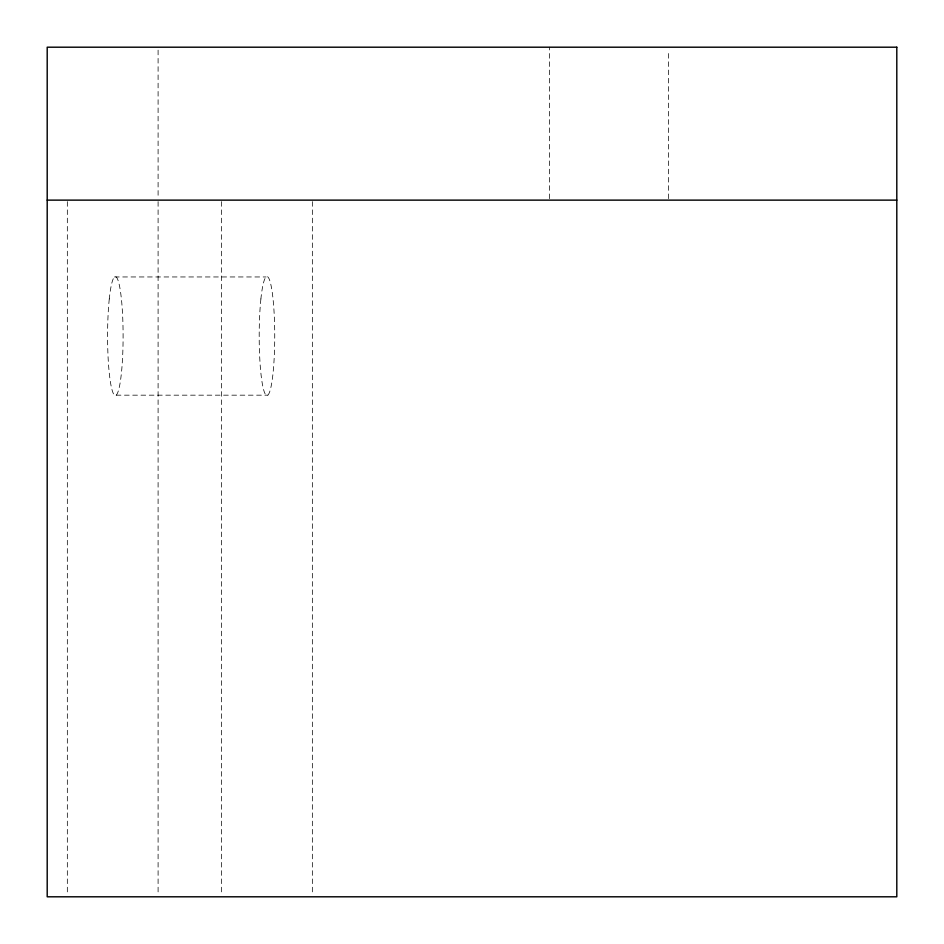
<?xml version="1.0" encoding="UTF-8"?>
<svg xmlns="http://www.w3.org/2000/svg" width="944" height="944" viewBox="0 0 944 944"><rect width="100%" height="100%" fill="white"/><g stroke="black" fill="none" stroke-linecap="round" stroke-linejoin="round"><path stroke-width="0.71" stroke-dasharray="4.72 3.54" d="M549.62 198.653L549.62 47.2M668.564 198.653L668.564 50.138M114.484 276.958L266.102 276.958M116.206 395.17L267.825 395.17M312.346 201.603L312.346 893.85M221.58 201.603L221.58 893.85M158.096 50.138L158.096 198.653M158.096 201.603L158.096 893.85M67.331 201.603L67.331 893.85M260.898 298.929A59.472 7.764 90 0 0 265.795 394.863A59.472 7.764 90 0 0 274.197 314.411A59.472 7.764 90 0 0 260.898 298.929M109.28 298.929A59.472 7.764 90 0 0 114.177 394.863A59.472 7.764 90 0 0 122.567 314.411A59.472 7.764 90 0 0 109.28 298.929"/><path stroke-width="1.42" d="M47.2 200.128L896.8 200.128M896.8 47.2L47.2 47.2L47.2 896.8L896.8 896.8L896.8 47.2"/></g></svg>
